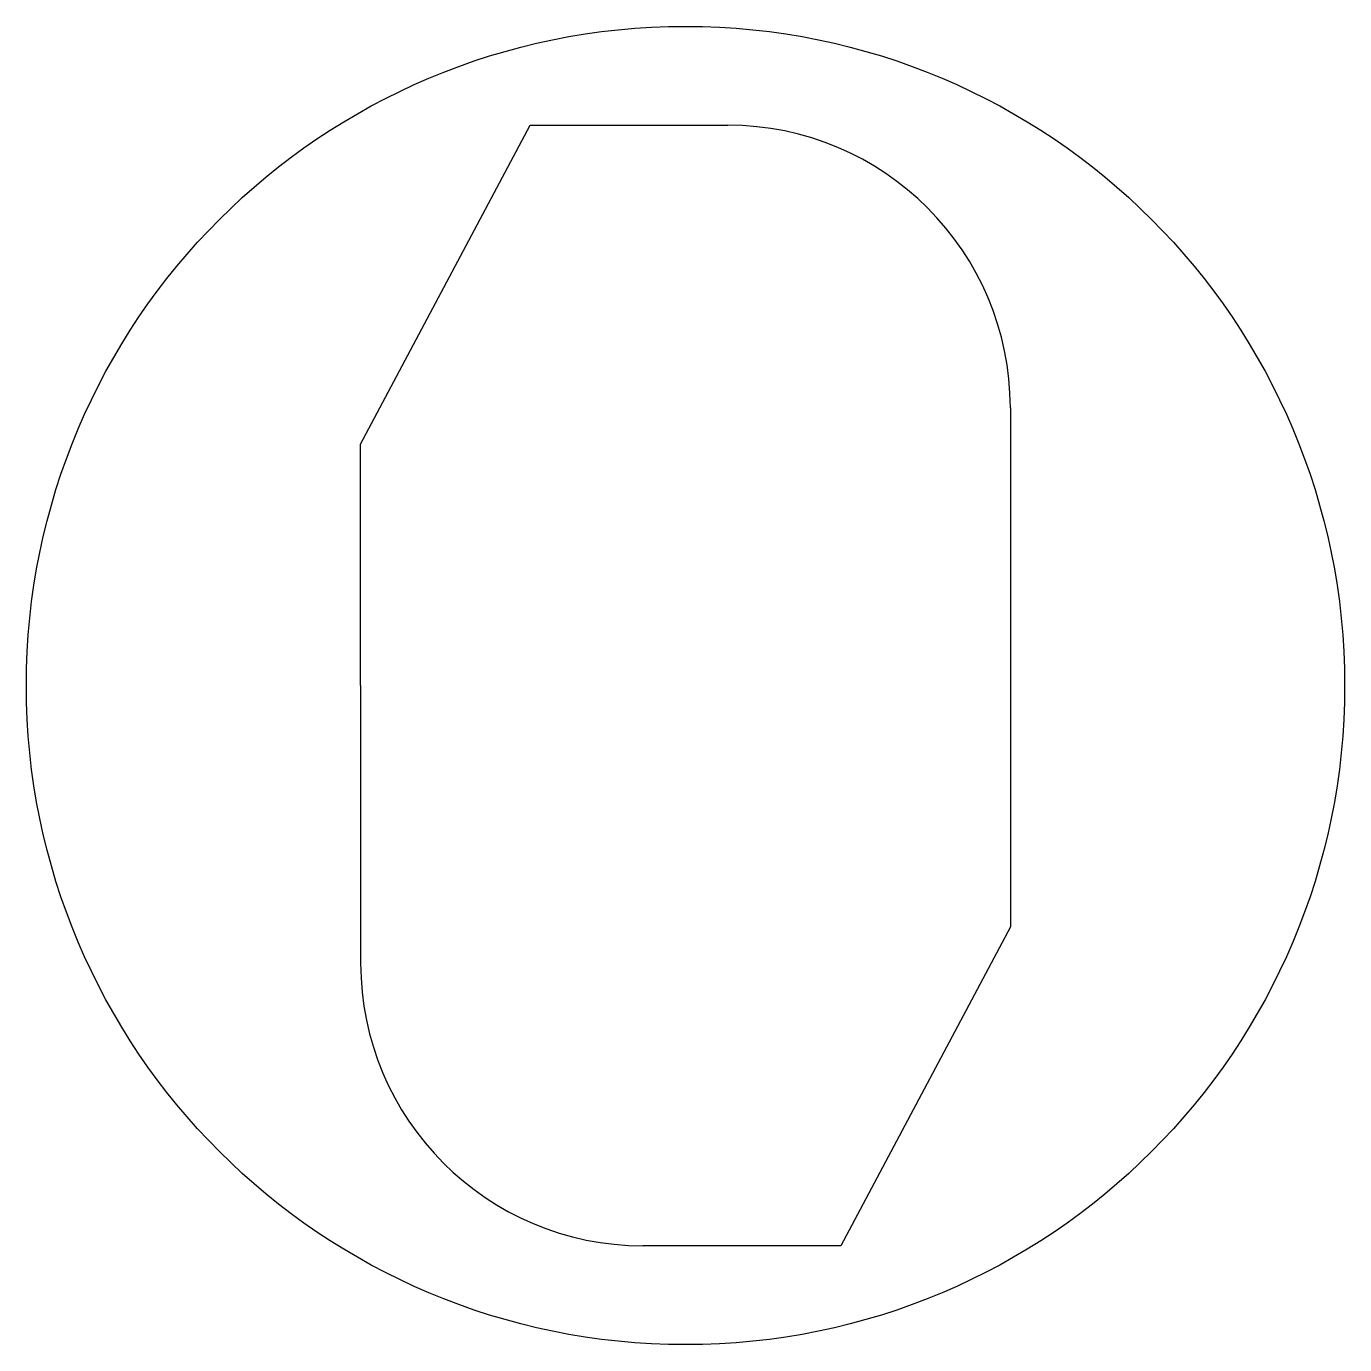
# Model space of a CAD drawing. Header units: millimetres. Extents: x -3.5 to 3.5, y -3.5 to 3.5.
import ezdxf

# ---------------------------------------------------------------- set-up
doc = ezdxf.new("R2010")
doc.units = ezdxf.units.MM
doc.layers.get('0').update_dxf_attribs({"linetype": 'CONTINUOUS'})

msp = doc.modelspace()

# ---------------------------------------------------------------- linework, layer by layer
for p, q in [((-1.725, 1.2821), (-0.8249, 2.975)), ((-0.8249, 2.975), (0.225, 2.975)), ((1.725, 1.475), (1.725, 0)), ((-1.725, 0), (-1.725, 1.2821)), ((-1.725, 0), (-1.725, -1.475)), ((1.725, 0), (1.725, -1.2821)), ((1.725, -1.2821), (0.8249, -2.975)), ((0.8249, -2.975), (-0.225, -2.975))]:
    msp.add_line(p, q)
msp.add_circle((0, 0), 3.5)
for centre, start, end in [((0.225, 1.475), 0.00004, 90), ((-0.225, -1.475), 180.00004, 270)]:
    msp.add_arc(centre, 1.5, start, end)

doc.saveas('drawing.dxf')
